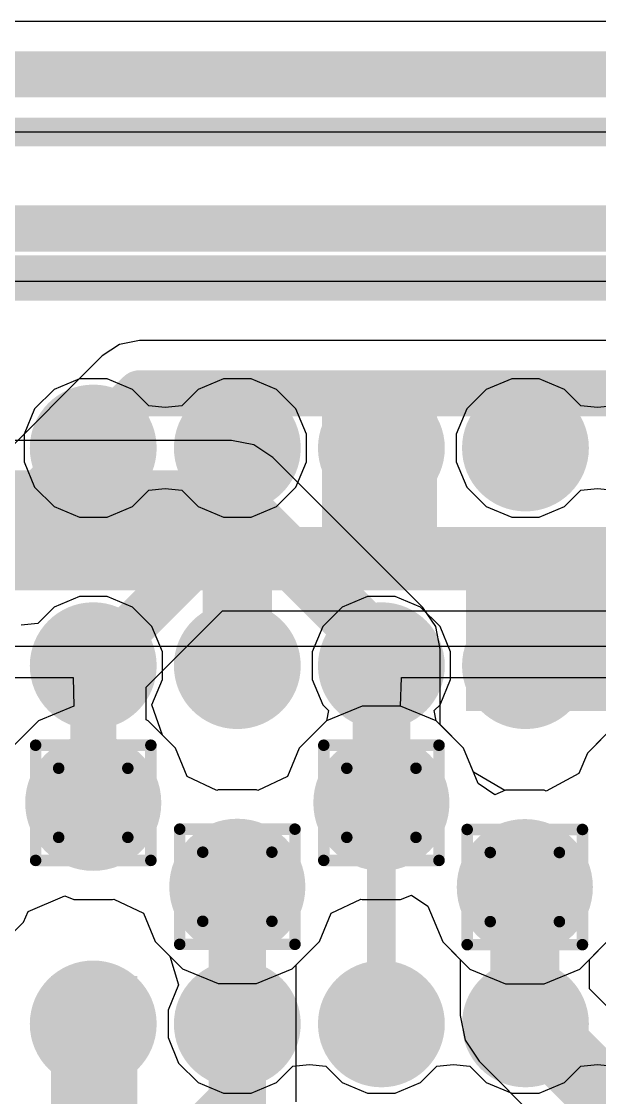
# Model space of a CAD drawing. Header units: inches. Extents: x -22 to 5433, y -13 to 5447.
# Drawn here: x 19.122 to 21.669, y 1.072 to 5.818 of the extents above; entities that cross this region are included whole.
import ezdxf

# ---------------------------------------------------------------- set-up
doc = ezdxf.new("R2010")
doc.units = ezdxf.units.IN
for name, color, linetype in [('Bottom Layer', 5, 'Continuous'), ('Bottom Overlay', 54, 'Continuous'), ('Drill Drawing', 1, 'Continuous'), ('Ground', 16, 'Continuous'), ('Power', 76, 'Continuous'), ('Top Layer', 1, 'Continuous'), ('Top Overlay', 2, 'Continuous'), ('Top Paste', 8, 'Continuous'), ('Top Solder', 216, 'Continuous'), ('Via Holes', 16, 'Continuous')]:
    doc.layers.add(name, color=color, linetype=linetype)

msp = doc.modelspace()

# ---------------------------------------------------------------- hatches: boundary and pattern name
at = {"layer": 'Bottom Layer'}
h = msp.add_hatch(color=5, dxfattribs=at)
edge = h.paths.add_edge_path()
edge.add_arc((19.4381, 2.3718), 0.3, 0, 360)
h = msp.add_hatch(color=5, dxfattribs=at)
edge = h.paths.add_edge_path()
edge.add_arc((20.7081, 2.3718), 0.3, 0, 360)
h = msp.add_hatch(color=5, dxfattribs=at)
edge = h.paths.add_edge_path()
edge.add_arc((20.0731, 2.0017), 0.3, 0, 360)
h = msp.add_hatch(color=5, dxfattribs=at)
edge = h.paths.add_edge_path()
edge.add_arc((21.3403, 2.0002), 0.3, 0, 360)
at = {"layer": 'Ground'}
h = msp.add_hatch(color=16, dxfattribs=at)
edge = h.paths.add_edge_path()
edge.add_arc((19.4381, 2.3718), 0.3, 0, 360)
h = msp.add_hatch(color=16, dxfattribs=at)
edge = h.paths.add_edge_path()
edge.add_arc((20.7081, 2.3718), 0.3, 0, 360)
h = msp.add_hatch(color=16, dxfattribs=at)
edge = h.paths.add_edge_path()
edge.add_arc((20.0731, 2.0017), 0.3, 0, 360)
h = msp.add_hatch(color=16, dxfattribs=at)
edge = h.paths.add_edge_path()
edge.add_arc((21.3403, 2.0002), 0.3, 0, 360)
at = {"layer": 'Power'}
h = msp.add_hatch(color=76, dxfattribs=at)
edge = h.paths.add_edge_path()
edge.add_arc((19.4381, 2.3718), 0.3, 0, 360)
h = msp.add_hatch(color=76, dxfattribs=at)
edge = h.paths.add_edge_path()
edge.add_arc((20.7081, 2.3718), 0.3, 0, 360)
h = msp.add_hatch(color=76, dxfattribs=at)
edge = h.paths.add_edge_path()
edge.add_arc((20.0731, 2.0017), 0.3, 0, 360)
h = msp.add_hatch(color=76, dxfattribs=at)
edge = h.paths.add_edge_path()
edge.add_arc((21.3403, 2.0002), 0.3, 0, 360)
at = {"layer": 'Top Layer'}
for points in [[(20.4459, 3.3245), (20.9539, 3.3245), (20.9539, 4.1373), (20.4459, 4.1373)], [(7.3731, 3.3096), (23.4261, 3.3096), (23.4261, 3.589), (7.3731, 3.589)], [(21.0809, 2.7762), (22.9097, 2.7762), (22.9097, 3.589), (21.0809, 3.589)], [(19.2521, 0.2362), (19.6331, 0.2362), (19.6331, 1.6078), (19.2521, 1.6078)]]:
    msp.add_hatch(color=1, dxfattribs=at).paths.add_polyline_path(points)
h = msp.add_hatch(color=1, dxfattribs=at)
edge = h.paths.add_edge_path()
edge.add_arc((19.4381, 3.9367), 0.178, 0, 360)
h = msp.add_hatch(color=1, dxfattribs=at)
edge = h.paths.add_edge_path()
edge.add_arc((20.0731, 3.9367), 0.178, 0, 360)
h = msp.add_hatch(color=1, dxfattribs=at)
edge = h.paths.add_edge_path()
edge.add_arc((20.7081, 3.9367), 0.178, 0, 360)
h = msp.add_hatch(color=1, dxfattribs=at)
edge = h.paths.add_edge_path()
edge.add_arc((21.3431, 3.9367), 0.178, 0, 360)
h = msp.add_hatch(color=1, dxfattribs=at)
edge = h.paths.add_edge_path()
edge.add_arc((19.4381, 2.9767), 0.178, 0, 360)
h = msp.add_hatch(color=1, dxfattribs=at)
edge = h.paths.add_edge_path()
edge.add_arc((20.0731, 2.9767), 0.178, 0, 360)
h = msp.add_hatch(color=1, dxfattribs=at)
edge = h.paths.add_edge_path()
edge.add_arc((20.7081, 2.9767), 0.178, 0, 360)
h = msp.add_hatch(color=1, dxfattribs=at)
edge = h.paths.add_edge_path()
edge.add_arc((21.3431, 2.9767), 0.178, 0, 360)
h = msp.add_hatch(color=1, dxfattribs=at)
edge = h.paths.add_edge_path()
edge.add_arc((19.4381, 2.3718), 0.3, 0, 360)
h = msp.add_hatch(color=1, dxfattribs=at)
edge = h.paths.add_edge_path()
edge.add_arc((20.7081, 2.3718), 0.3, 0, 360)
h = msp.add_hatch(color=1, dxfattribs=at)
edge = h.paths.add_edge_path()
edge.add_arc((20.0731, 2.0017), 0.3, 0, 360)
h = msp.add_hatch(color=1, dxfattribs=at)
edge = h.paths.add_edge_path()
edge.add_arc((21.3403, 2.0002), 0.3, 0, 360)
h = msp.add_hatch(color=1, dxfattribs=at)
edge = h.paths.add_edge_path()
edge.add_arc((19.4381, 1.3967), 0.178, 0, 360)
h = msp.add_hatch(color=1, dxfattribs=at)
edge = h.paths.add_edge_path()
edge.add_arc((20.0731, 1.3967), 0.178, 0, 360)
h = msp.add_hatch(color=1, dxfattribs=at)
edge = h.paths.add_edge_path()
edge.add_arc((20.7081, 1.3967), 0.178, 0, 360)
h = msp.add_hatch(color=1, dxfattribs=at)
edge = h.paths.add_edge_path()
edge.add_arc((21.3431, 1.3967), 0.178, 0, 360)
at = {"layer": 'Top Paste'}
h = msp.add_hatch(color=8, dxfattribs=at)
edge = h.paths.add_edge_path()
edge.add_arc((19.4381, 3.9367), 0.178, 0, 360)
h = msp.add_hatch(color=8, dxfattribs=at)
edge = h.paths.add_edge_path()
edge.add_arc((20.0731, 3.9367), 0.178, 0, 360)
h = msp.add_hatch(color=8, dxfattribs=at)
edge = h.paths.add_edge_path()
edge.add_arc((20.7081, 3.9367), 0.178, 0, 360)
h = msp.add_hatch(color=8, dxfattribs=at)
edge = h.paths.add_edge_path()
edge.add_arc((21.3431, 3.9367), 0.178, 0, 360)
h = msp.add_hatch(color=8, dxfattribs=at)
edge = h.paths.add_edge_path()
edge.add_arc((19.4381, 2.9767), 0.178, 0, 360)
h = msp.add_hatch(color=8, dxfattribs=at)
edge = h.paths.add_edge_path()
edge.add_arc((20.0731, 2.9767), 0.178, 0, 360)
h = msp.add_hatch(color=8, dxfattribs=at)
edge = h.paths.add_edge_path()
edge.add_arc((20.7081, 2.9767), 0.178, 0, 360)
h = msp.add_hatch(color=8, dxfattribs=at)
edge = h.paths.add_edge_path()
edge.add_arc((21.3431, 2.9767), 0.178, 0, 360)
h = msp.add_hatch(color=8, dxfattribs=at)
edge = h.paths.add_edge_path()
edge.add_arc((19.4381, 1.3967), 0.178, 0, 360)
h = msp.add_hatch(color=8, dxfattribs=at)
edge = h.paths.add_edge_path()
edge.add_arc((20.0731, 1.3967), 0.178, 0, 360)
h = msp.add_hatch(color=8, dxfattribs=at)
edge = h.paths.add_edge_path()
edge.add_arc((20.7081, 1.3967), 0.178, 0, 360)
h = msp.add_hatch(color=8, dxfattribs=at)
edge = h.paths.add_edge_path()
edge.add_arc((21.3431, 1.3967), 0.178, 0, 360)
at = {"layer": 'Top Solder'}
h = msp.add_hatch(color=216, dxfattribs=at)
edge = h.paths.add_edge_path()
edge.add_arc((19.4381, 3.9367), 0.2796, 0, 360)
h = msp.add_hatch(color=216, dxfattribs=at)
edge = h.paths.add_edge_path()
edge.add_arc((20.0731, 3.9367), 0.2796, 0, 360)
h = msp.add_hatch(color=216, dxfattribs=at)
edge = h.paths.add_edge_path()
edge.add_arc((20.7081, 3.9367), 0.2796, 0, 360)
h = msp.add_hatch(color=216, dxfattribs=at)
edge = h.paths.add_edge_path()
edge.add_arc((21.3431, 3.9367), 0.2796, 0, 360)
h = msp.add_hatch(color=216, dxfattribs=at)
edge = h.paths.add_edge_path()
edge.add_arc((19.4381, 2.9767), 0.2796, 0, 360)
h = msp.add_hatch(color=216, dxfattribs=at)
edge = h.paths.add_edge_path()
edge.add_arc((20.0731, 2.9767), 0.2796, 0, 360)
h = msp.add_hatch(color=216, dxfattribs=at)
edge = h.paths.add_edge_path()
edge.add_arc((20.7081, 2.9767), 0.2796, 0, 360)
h = msp.add_hatch(color=216, dxfattribs=at)
edge = h.paths.add_edge_path()
edge.add_arc((21.3431, 2.9767), 0.2796, 0, 360)
h = msp.add_hatch(color=216, dxfattribs=at)
edge = h.paths.add_edge_path()
edge.add_arc((19.4381, 1.3967), 0.2796, 0, 360)
h = msp.add_hatch(color=216, dxfattribs=at)
edge = h.paths.add_edge_path()
edge.add_arc((20.0731, 1.3967), 0.2796, 0, 360)
h = msp.add_hatch(color=216, dxfattribs=at)
edge = h.paths.add_edge_path()
edge.add_arc((20.7081, 1.3967), 0.2796, 0, 360)
h = msp.add_hatch(color=216, dxfattribs=at)
edge = h.paths.add_edge_path()
edge.add_arc((21.3431, 1.3967), 0.2796, 0, 360)
at = {"layer": 'Via Holes'}
h = msp.add_hatch(color=7, dxfattribs=at)
edge = h.paths.add_edge_path()
edge.add_arc((19.4381, 2.3718), 0.15, 0, 360)
h = msp.add_hatch(color=7, dxfattribs=at)
edge = h.paths.add_edge_path()
edge.add_arc((20.7081, 2.3718), 0.15, 0, 360)
h = msp.add_hatch(color=7, dxfattribs=at)
edge = h.paths.add_edge_path()
edge.add_arc((20.0731, 2.0017), 0.15, 0, 360)
h = msp.add_hatch(color=7, dxfattribs=at)
edge = h.paths.add_edge_path()
edge.add_arc((21.3403, 2.0002), 0.15, 0, 360)

# ---------------------------------------------------------------- linework, layer by layer
at = {"layer": 'Bottom Layer'}
for p, q in [((6.0711, 5.3309), (30.8611, 5.3309)), ((14.9617, 5.3309), (24.8232, 5.3309)), ((20.0468, 3.9702), (17.7871, 3.9702)), ((20.1459, 3.9505), (20.0468, 3.9702)), ((20.2299, 3.8944), (20.1459, 3.9505)), ((20.8912, 3.2331), (20.2299, 3.8944)), ((20.9474, 3.1491), (20.8912, 3.2331)), ((20.9671, 3.0499), (20.9474, 3.1491)), ((20.9671, 2.7166), (20.9671, 3.0499)), ((21.0701, 2.6136), (20.9671, 2.7166)), ((21.6932, 2.6682), (21.6161, 2.5911)), ((21.1351, 2.4567), (21.0701, 2.6136)), ((21.6161, 2.5911), (21.5788, 2.5011)), ((21.5788, 2.5011), (21.4338, 2.4237)), ((21.2084, 2.4077), (21.1351, 2.4567)), ((21.2554, 2.4272), (21.2084, 2.4077)), ((21.4253, 2.4272), (21.2554, 2.4272)), ((21.4338, 2.4237), (21.4253, 2.4272)), ((20.4871, 1.8855), (20.6174, 1.9471)), ((20.6174, 1.9471), (20.6232, 1.9448)), ((20.793, 1.9448), (20.8401, 1.9642)), ((20.8401, 1.9642), (20.9133, 1.9153)), ((20.6232, 1.9448), (20.793, 1.9448)), ((20.9133, 1.9153), (20.9783, 1.7584)), ((20.4351, 1.7599), (20.4871, 1.8855)), ((20.3321, 1.6569), (20.4351, 1.7599)), ((20.9783, 1.7584), (21.0555, 1.6812)), ((21.6252, 1.6812), (21.7023, 1.7584)), ((21.0555, 1.6812), (21.0555, 1.4336)), ((21.6252, 1.5516), (21.6252, 1.6812)), ((20.3321, 1.0527), (20.3321, 1.6569)), ((22.0195, 1.1573), (21.6252, 1.5516)), ((21.0555, 1.4336), (21.0555, 1.4336)), ((21.0555, 1.4336), (21.0771, 1.3245)), ((21.0771, 1.3245), (21.1389, 1.2321)), ((21.1389, 1.2321), (21.7, 0.671))]:
    msp.add_line(p, q, dxfattribs=at)
for points in [[(16.8981, 3.7113, 0.254, 0.254, 0), (20.0468, 3.7113, 0.254, 0.254, 0)], [(20.0468, 3.7113, 0.254, 0.254, 0), (20.7081, 3.0499, 0.254, 0.254, 0)], [(20.7081, 2.3718, 0.254, 0.254, 0), (20.7081, 3.0499, 0.254, 0.254, 0)], [(21.3403, 1.4336, 0.3048, 0.3048, 0), (21.3403, 2.0002, 0.3048, 0.3048, 0)], [(20.0731, 1.0527, 0.254, 0.254, 0), (20.0731, 2.0017, 0.254, 0.254, 0)], [(21.3403, 1.4336, 0.3048, 0.3048, 0), (21.9015, 0.8724, 0.3048, 0.3048, 0)], [(19.8928, 0.8724, 0.254, 0.254, 0), (20.0731, 1.0527, 0.254, 0.254, 0)]]:
    msp.add_lwpolyline(points, format="xyseb", dxfattribs=at)
for points in [[(19.9833, 3.7113, 0.127, 0.127, 1), (20.1103, 3.7113, 0.127, 0.127, 1)], [(19.9833, 3.7113, 0.127, 0.127, 1), (20.1103, 3.7113, 0.127, 0.127, 1)], [(20.6446, 3.0499, 0.127, 0.127, 1), (20.7716, 3.0499, 0.127, 0.127, 1)], [(20.6446, 3.0499, 0.127, 0.127, 1), (20.7716, 3.0499, 0.127, 0.127, 1)], [(20.6446, 2.3718, 0.127, 0.127, 1), (20.7716, 2.3718, 0.127, 0.127, 1)], [(21.2641, 2.0002, 0.1524, 0.1524, 1), (21.4165, 2.0002, 0.1524, 0.1524, 1)], [(20.0096, 2.0017, 0.127, 0.127, 1), (20.1366, 2.0017, 0.127, 0.127, 1)], [(21.2641, 1.4336, 0.1524, 0.1524, 1), (21.4165, 1.4336, 0.1524, 0.1524, 1)], [(21.2641, 1.4336, 0.1524, 0.1524, 1), (21.4165, 1.4336, 0.1524, 0.1524, 1)], [(20.0096, 1.0527, 0.127, 0.127, 1), (20.1366, 1.0527, 0.127, 0.127, 1)], [(20.0096, 1.0527, 0.127, 0.127, 1), (20.1366, 1.0527, 0.127, 0.127, 1)]]:
    msp.add_lwpolyline(points, format="xyseb", close=True, dxfattribs=at)
at = {"layer": 'Bottom Overlay'}
msp.add_lwpolyline([(4.9576, 5.3309, 0.127, 0.127, 0), (31.9576, 5.3309, 0.127, 0.127, 0)], format="xyseb", dxfattribs=at)
at = {"layer": 'Drill Drawing'}
for points in [[(19.1841, 2.6258, 0.0508, 0.0508, 0), (19.6921, 2.6258, 0.0508, 0.0508, 0)], [(19.1841, 2.1178, 0.0508, 0.0508, 0), (19.1841, 2.6258, 0.0508, 0.0508, 0)], [(19.6921, 2.1178, 0.0508, 0.0508, 0), (19.6921, 2.6258, 0.0508, 0.0508, 0)], [(20.4541, 2.6258, 0.0508, 0.0508, 0), (20.9621, 2.6258, 0.0508, 0.0508, 0)], [(20.4541, 2.1178, 0.0508, 0.0508, 0), (20.4541, 2.6258, 0.0508, 0.0508, 0)], [(20.9621, 2.1178, 0.0508, 0.0508, 0), (20.9621, 2.6258, 0.0508, 0.0508, 0)], [(19.2857, 2.5242, 0.0508, 0.0508, 0), (19.5905, 2.5242, 0.0508, 0.0508, 0)], [(19.2857, 2.2194, 0.0508, 0.0508, 0), (19.2857, 2.5242, 0.0508, 0.0508, 0)], [(19.5905, 2.2194, 0.0508, 0.0508, 0), (19.5905, 2.5242, 0.0508, 0.0508, 0)], [(20.5557, 2.5242, 0.0508, 0.0508, 0), (20.8605, 2.5242, 0.0508, 0.0508, 0)], [(20.5557, 2.2194, 0.0508, 0.0508, 0), (20.5557, 2.5242, 0.0508, 0.0508, 0)], [(20.8605, 2.2194, 0.0508, 0.0508, 0), (20.8605, 2.5242, 0.0508, 0.0508, 0)], [(19.8191, 2.2557, 0.0508, 0.0508, 0), (20.3271, 2.2557, 0.0508, 0.0508, 0)], [(19.8191, 1.7477, 0.0508, 0.0508, 0), (19.8191, 2.2557, 0.0508, 0.0508, 0)], [(20.3271, 1.7477, 0.0508, 0.0508, 0), (20.3271, 2.2557, 0.0508, 0.0508, 0)], [(21.0863, 2.2542, 0.0508, 0.0508, 0), (21.5943, 2.2542, 0.0508, 0.0508, 0)], [(21.0863, 1.7462, 0.0508, 0.0508, 0), (21.0863, 2.2542, 0.0508, 0.0508, 0)], [(21.5943, 1.7462, 0.0508, 0.0508, 0), (21.5943, 2.2542, 0.0508, 0.0508, 0)], [(19.2857, 2.2194, 0.0508, 0.0508, 0), (19.5905, 2.2194, 0.0508, 0.0508, 0)], [(20.5557, 2.2194, 0.0508, 0.0508, 0), (20.8605, 2.2194, 0.0508, 0.0508, 0)], [(19.1841, 2.1178, 0.0508, 0.0508, 0), (19.6921, 2.1178, 0.0508, 0.0508, 0)], [(19.9207, 2.1541, 0.0508, 0.0508, 0), (20.2255, 2.1541, 0.0508, 0.0508, 0)], [(19.9207, 1.8493, 0.0508, 0.0508, 0), (19.9207, 2.1541, 0.0508, 0.0508, 0)], [(20.2255, 1.8493, 0.0508, 0.0508, 0), (20.2255, 2.1541, 0.0508, 0.0508, 0)], [(20.4541, 2.1178, 0.0508, 0.0508, 0), (20.9621, 2.1178, 0.0508, 0.0508, 0)], [(21.1879, 2.1526, 0.0508, 0.0508, 0), (21.4927, 2.1526, 0.0508, 0.0508, 0)], [(21.1879, 1.8478, 0.0508, 0.0508, 0), (21.1879, 2.1526, 0.0508, 0.0508, 0)], [(21.4927, 1.8478, 0.0508, 0.0508, 0), (21.4927, 2.1526, 0.0508, 0.0508, 0)], [(19.9207, 1.8493, 0.0508, 0.0508, 0), (20.2255, 1.8493, 0.0508, 0.0508, 0)], [(21.1879, 1.8478, 0.0508, 0.0508, 0), (21.4927, 1.8478, 0.0508, 0.0508, 0)], [(19.8191, 1.7477, 0.0508, 0.0508, 0), (20.3271, 1.7477, 0.0508, 0.0508, 0)], [(21.0863, 1.7462, 0.0508, 0.0508, 0), (21.5943, 1.7462, 0.0508, 0.0508, 0)]]:
    msp.add_lwpolyline(points, format="xyseb", dxfattribs=at)
for points in [[(19.1714, 2.6258, 0.0254, 0.0254, 1), (19.1968, 2.6258, 0.0254, 0.0254, 1)], [(19.1714, 2.6258, 0.0254, 0.0254, 1), (19.1968, 2.6258, 0.0254, 0.0254, 1)], [(19.6794, 2.6258, 0.0254, 0.0254, 1), (19.7048, 2.6258, 0.0254, 0.0254, 1)], [(19.6794, 2.6258, 0.0254, 0.0254, 1), (19.7048, 2.6258, 0.0254, 0.0254, 1)], [(20.4414, 2.6258, 0.0254, 0.0254, 1), (20.4668, 2.6258, 0.0254, 0.0254, 1)], [(20.4414, 2.6258, 0.0254, 0.0254, 1), (20.4668, 2.6258, 0.0254, 0.0254, 1)], [(20.9494, 2.6258, 0.0254, 0.0254, 1), (20.9748, 2.6258, 0.0254, 0.0254, 1)], [(20.9494, 2.6258, 0.0254, 0.0254, 1), (20.9748, 2.6258, 0.0254, 0.0254, 1)], [(19.273, 2.5242, 0.0254, 0.0254, 1), (19.2984, 2.5242, 0.0254, 0.0254, 1)], [(19.273, 2.5242, 0.0254, 0.0254, 1), (19.2984, 2.5242, 0.0254, 0.0254, 1)], [(19.5778, 2.5242, 0.0254, 0.0254, 1), (19.6032, 2.5242, 0.0254, 0.0254, 1)], [(19.5778, 2.5242, 0.0254, 0.0254, 1), (19.6032, 2.5242, 0.0254, 0.0254, 1)], [(20.543, 2.5242, 0.0254, 0.0254, 1), (20.5684, 2.5242, 0.0254, 0.0254, 1)], [(20.543, 2.5242, 0.0254, 0.0254, 1), (20.5684, 2.5242, 0.0254, 0.0254, 1)], [(20.8478, 2.5242, 0.0254, 0.0254, 1), (20.8732, 2.5242, 0.0254, 0.0254, 1)], [(20.8478, 2.5242, 0.0254, 0.0254, 1), (20.8732, 2.5242, 0.0254, 0.0254, 1)], [(19.8064, 2.2557, 0.0254, 0.0254, 1), (19.8318, 2.2557, 0.0254, 0.0254, 1)], [(19.8064, 2.2557, 0.0254, 0.0254, 1), (19.8318, 2.2557, 0.0254, 0.0254, 1)], [(20.3144, 2.2557, 0.0254, 0.0254, 1), (20.3398, 2.2557, 0.0254, 0.0254, 1)], [(20.3144, 2.2557, 0.0254, 0.0254, 1), (20.3398, 2.2557, 0.0254, 0.0254, 1)], [(21.0736, 2.2542, 0.0254, 0.0254, 1), (21.099, 2.2542, 0.0254, 0.0254, 1)], [(21.0736, 2.2542, 0.0254, 0.0254, 1), (21.099, 2.2542, 0.0254, 0.0254, 1)], [(21.5816, 2.2542, 0.0254, 0.0254, 1), (21.607, 2.2542, 0.0254, 0.0254, 1)], [(21.5816, 2.2542, 0.0254, 0.0254, 1), (21.607, 2.2542, 0.0254, 0.0254, 1)], [(19.273, 2.2194, 0.0254, 0.0254, 1), (19.2984, 2.2194, 0.0254, 0.0254, 1)], [(19.273, 2.2194, 0.0254, 0.0254, 1), (19.2984, 2.2194, 0.0254, 0.0254, 1)], [(19.5778, 2.2194, 0.0254, 0.0254, 1), (19.6032, 2.2194, 0.0254, 0.0254, 1)], [(19.5778, 2.2194, 0.0254, 0.0254, 1), (19.6032, 2.2194, 0.0254, 0.0254, 1)], [(20.543, 2.2194, 0.0254, 0.0254, 1), (20.5684, 2.2194, 0.0254, 0.0254, 1)], [(20.543, 2.2194, 0.0254, 0.0254, 1), (20.5684, 2.2194, 0.0254, 0.0254, 1)], [(20.8478, 2.2194, 0.0254, 0.0254, 1), (20.8732, 2.2194, 0.0254, 0.0254, 1)], [(20.8478, 2.2194, 0.0254, 0.0254, 1), (20.8732, 2.2194, 0.0254, 0.0254, 1)], [(19.1714, 2.1178, 0.0254, 0.0254, 1), (19.1968, 2.1178, 0.0254, 0.0254, 1)], [(19.1714, 2.1178, 0.0254, 0.0254, 1), (19.1968, 2.1178, 0.0254, 0.0254, 1)], [(19.6794, 2.1178, 0.0254, 0.0254, 1), (19.7048, 2.1178, 0.0254, 0.0254, 1)], [(19.6794, 2.1178, 0.0254, 0.0254, 1), (19.7048, 2.1178, 0.0254, 0.0254, 1)], [(19.908, 2.1541, 0.0254, 0.0254, 1), (19.9334, 2.1541, 0.0254, 0.0254, 1)], [(19.908, 2.1541, 0.0254, 0.0254, 1), (19.9334, 2.1541, 0.0254, 0.0254, 1)], [(20.2128, 2.1541, 0.0254, 0.0254, 1), (20.2382, 2.1541, 0.0254, 0.0254, 1)], [(20.2128, 2.1541, 0.0254, 0.0254, 1), (20.2382, 2.1541, 0.0254, 0.0254, 1)], [(20.4414, 2.1178, 0.0254, 0.0254, 1), (20.4668, 2.1178, 0.0254, 0.0254, 1)], [(20.4414, 2.1178, 0.0254, 0.0254, 1), (20.4668, 2.1178, 0.0254, 0.0254, 1)], [(20.9494, 2.1178, 0.0254, 0.0254, 1), (20.9748, 2.1178, 0.0254, 0.0254, 1)], [(20.9494, 2.1178, 0.0254, 0.0254, 1), (20.9748, 2.1178, 0.0254, 0.0254, 1)], [(21.1752, 2.1526, 0.0254, 0.0254, 1), (21.2006, 2.1526, 0.0254, 0.0254, 1)], [(21.1752, 2.1526, 0.0254, 0.0254, 1), (21.2006, 2.1526, 0.0254, 0.0254, 1)], [(21.48, 2.1526, 0.0254, 0.0254, 1), (21.5054, 2.1526, 0.0254, 0.0254, 1)], [(21.48, 2.1526, 0.0254, 0.0254, 1), (21.5054, 2.1526, 0.0254, 0.0254, 1)], [(19.908, 1.8493, 0.0254, 0.0254, 1), (19.9334, 1.8493, 0.0254, 0.0254, 1)], [(19.908, 1.8493, 0.0254, 0.0254, 1), (19.9334, 1.8493, 0.0254, 0.0254, 1)], [(20.2128, 1.8493, 0.0254, 0.0254, 1), (20.2382, 1.8493, 0.0254, 0.0254, 1)], [(20.2128, 1.8493, 0.0254, 0.0254, 1), (20.2382, 1.8493, 0.0254, 0.0254, 1)], [(21.1752, 1.8478, 0.0254, 0.0254, 1), (21.2006, 1.8478, 0.0254, 0.0254, 1)], [(21.1752, 1.8478, 0.0254, 0.0254, 1), (21.2006, 1.8478, 0.0254, 0.0254, 1)], [(21.48, 1.8478, 0.0254, 0.0254, 1), (21.5054, 1.8478, 0.0254, 0.0254, 1)], [(21.48, 1.8478, 0.0254, 0.0254, 1), (21.5054, 1.8478, 0.0254, 0.0254, 1)], [(19.8064, 1.7477, 0.0254, 0.0254, 1), (19.8318, 1.7477, 0.0254, 0.0254, 1)], [(19.8064, 1.7477, 0.0254, 0.0254, 1), (19.8318, 1.7477, 0.0254, 0.0254, 1)], [(20.3144, 1.7477, 0.0254, 0.0254, 1), (20.3398, 1.7477, 0.0254, 0.0254, 1)], [(20.3144, 1.7477, 0.0254, 0.0254, 1), (20.3398, 1.7477, 0.0254, 0.0254, 1)], [(21.0736, 1.7462, 0.0254, 0.0254, 1), (21.099, 1.7462, 0.0254, 0.0254, 1)], [(21.0736, 1.7462, 0.0254, 0.0254, 1), (21.099, 1.7462, 0.0254, 0.0254, 1)], [(21.5816, 1.7462, 0.0254, 0.0254, 1), (21.607, 1.7462, 0.0254, 0.0254, 1)], [(21.5816, 1.7462, 0.0254, 0.0254, 1), (21.607, 1.7462, 0.0254, 0.0254, 1)]]:
    msp.add_lwpolyline(points, format="xyseb", close=True, dxfattribs=at)
at = {"layer": 'Ground'}
for p, q in [((28.129, 5.8177), (12.8191, 5.8177)), ((13.1345, 4.672), (27.4588, 4.672)), ((19.5531, 4.3934), (19.4775, 4.3429)), ((19.6423, 4.4111), (19.5531, 4.3934)), ((27.4588, 4.4111), (19.6423, 4.4111)), ((19.4775, 4.3429), (18.6045, 3.4698)), ((19.6712, 2.8821), (20.0071, 3.218)), ((20.0071, 3.218), (27.4588, 3.218)), ((19.6712, 2.7374), (19.6712, 2.8821)), ((20.6232, 2.7987), (20.4662, 2.7337)), ((20.793, 2.7987), (20.6232, 2.7987)), ((20.95, 2.7337), (20.793, 2.7987)), ((19.68, 2.7337), (19.6712, 2.7374)), ((19.8001, 2.6136), (19.68, 2.7337)), ((20.4662, 2.7337), (20.3461, 2.6136)), ((21.0701, 2.6136), (20.95, 2.7337)), ((21.7362, 2.7112), (21.6161, 2.5911)), ((19.8521, 2.488), (19.8001, 2.6136)), ((20.3461, 2.6136), (20.2941, 2.488)), ((21.1351, 2.4567), (21.0701, 2.6136)), ((21.6161, 2.5911), (21.5788, 2.5011)), ((19.9824, 2.4264), (19.8521, 2.488)), ((20.2941, 2.488), (20.1638, 2.4264)), ((21.5788, 2.5011), (21.4338, 2.4237)), ((19.9882, 2.4287), (19.9824, 2.4264)), ((20.158, 2.4287), (19.9882, 2.4287)), ((20.1638, 2.4264), (20.158, 2.4287)), ((21.2084, 2.4077), (21.1351, 2.4567)), ((21.2554, 2.4272), (21.2084, 2.4077)), ((21.4253, 2.4272), (21.2554, 2.4272)), ((21.4338, 2.4237), (21.4253, 2.4272)), ((19.1512, 1.8931), (19.3136, 1.9611)), ((19.3136, 1.9611), (19.3532, 1.9448)), ((19.523, 1.9448), (19.5288, 1.9471)), ((19.5288, 1.9471), (19.6591, 1.8855)), ((20.4871, 1.8855), (20.6174, 1.9471)), ((20.6174, 1.9471), (20.6232, 1.9448)), ((20.793, 1.9448), (20.8401, 1.9642)), ((20.8401, 1.9642), (20.9133, 1.9153)), ((19.3532, 1.9448), (19.523, 1.9448)), ((20.6232, 1.9448), (20.793, 1.9448)), ((20.9133, 1.9153), (20.9783, 1.7584)), ((19.1313, 1.8449), (19.1512, 1.8931)), ((19.6591, 1.8855), (19.7111, 1.7599)), ((20.4351, 1.7599), (20.4871, 1.8855)), ((19.0111, 1.7248), (19.1313, 1.8449)), ((19.7111, 1.7599), (19.8312, 1.6398)), ((20.315, 1.6398), (20.4351, 1.7599)), ((20.9783, 1.7584), (21.0985, 1.6382)), ((21.5822, 1.6382), (21.7023, 1.7584)), ((19.8312, 1.6398), (19.9882, 1.5747)), ((20.158, 1.5747), (20.315, 1.6398)), ((21.0985, 1.6382), (21.2554, 1.5732)), ((21.4253, 1.5732), (21.5822, 1.6382)), ((19.9882, 1.5747), (20.158, 1.5747)), ((21.2554, 1.5732), (21.4253, 1.5732))]:
    msp.add_line(p, q, dxfattribs=at)
for points in [[(12.8191, 5.5846, 0.2032, 0.2032, 0), (28.129, 5.5846, 0.2032, 0.2032, 0)], [(13.038, 4.905, 0.2032, 0.2032, 0), (27.8245, 4.905, 0.2032, 0.2032, 0)], [(18.7693, 3.305, 0.2032, 0.2032, 0), (19.6423, 4.178, 0.2032, 0.2032, 0)], [(19.6423, 4.178, 0.2032, 0.2032, 0), (27.8245, 4.178, 0.2032, 0.2032, 0)], [(19.4381, 2.9786, 0.2032, 0.2032, 0), (19.9105, 3.451, 0.2032, 0.2032, 0)], [(19.9105, 3.451, 0.2032, 0.2032, 0), (27.8245, 3.451, 0.2032, 0.2032, 0)], [(19.4381, 2.3718, 0.2032, 0.2032, 0), (19.4381, 2.9786, 0.2032, 0.2032, 0)]]:
    msp.add_lwpolyline(points, format="xyseb", dxfattribs=at)
for points in [[(19.5915, 4.178, 0.1016, 0.1016, 1), (19.6931, 4.178, 0.1016, 0.1016, 1)], [(19.5915, 4.178, 0.1016, 0.1016, 1), (19.6931, 4.178, 0.1016, 0.1016, 1)], [(19.8597, 3.451, 0.1016, 0.1016, 1), (19.9613, 3.451, 0.1016, 0.1016, 1)], [(19.8597, 3.451, 0.1016, 0.1016, 1), (19.9613, 3.451, 0.1016, 0.1016, 1)], [(19.3873, 2.9786, 0.1016, 0.1016, 1), (19.4889, 2.9786, 0.1016, 0.1016, 1)], [(19.3873, 2.9786, 0.1016, 0.1016, 1), (19.4889, 2.9786, 0.1016, 0.1016, 1)], [(19.3873, 2.3718, 0.1016, 0.1016, 1), (19.4889, 2.3718, 0.1016, 0.1016, 1)]]:
    msp.add_lwpolyline(points, format="xyseb", close=True, dxfattribs=at)
at = {"layer": 'Power'}
for p, q in [((27.4303, 3.0617), (8.6034, 3.0617)), ((16.9866, 2.9243), (19.3496, 2.9243)), ((19.3496, 2.9243), (19.3532, 2.7987)), ((20.793, 2.7987), (20.7966, 2.9243)), ((20.7966, 2.9243), (27.4303, 2.9243)), ((19.3532, 2.7987), (19.1962, 2.7337)), ((20.95, 2.7337), (20.793, 2.7987)), ((19.1962, 2.7337), (19.0761, 2.6136)), ((21.0701, 2.6136), (20.95, 2.7337)), ((21.7362, 2.7112), (21.6161, 2.5911)), ((21.1351, 2.4567), (21.0701, 2.6136)), ((21.6161, 2.5911), (21.5788, 2.5011)), ((21.5788, 2.5011), (21.4338, 2.4237)), ((21.2084, 2.4077), (21.1351, 2.4567)), ((21.2554, 2.4272), (21.2084, 2.4077)), ((21.4253, 2.4272), (21.2554, 2.4272)), ((21.4338, 2.4237), (21.4253, 2.4272)), ((19.1512, 1.8931), (19.3136, 1.9611)), ((19.3136, 1.9611), (19.3532, 1.9448)), ((19.523, 1.9448), (19.5288, 1.9471)), ((19.5288, 1.9471), (19.6591, 1.8855)), ((20.4871, 1.8855), (20.6174, 1.9471)), ((20.6174, 1.9471), (20.6232, 1.9448)), ((20.793, 1.9448), (20.8401, 1.9642)), ((20.8401, 1.9642), (20.9133, 1.9153)), ((19.3532, 1.9448), (19.523, 1.9448)), ((20.6232, 1.9448), (20.793, 1.9448)), ((20.9133, 1.9153), (20.9783, 1.7584)), ((19.1313, 1.8449), (19.1512, 1.8931)), ((19.6591, 1.8855), (19.7111, 1.7599)), ((20.4351, 1.7599), (20.4871, 1.8855)), ((19.0111, 1.7248), (19.1313, 1.8449)), ((19.7111, 1.7599), (19.8312, 1.6398)), ((20.315, 1.6398), (20.4351, 1.7599)), ((20.9783, 1.7584), (21.0985, 1.6382)), ((21.5822, 1.6382), (21.7023, 1.7584)), ((19.8312, 1.6398), (19.9882, 1.5747)), ((20.158, 1.5747), (20.315, 1.6398)), ((21.0985, 1.6382), (21.2554, 1.5732)), ((21.4253, 1.5732), (21.5822, 1.6382)), ((19.9882, 1.5747), (20.158, 1.5747)), ((21.2554, 1.5732), (21.4253, 1.5732))]:
    msp.add_line(p, q, dxfattribs=at)
at = {"layer": 'Top Layer'}
for p, q in [((19.3774, 4.2417), (19.2653, 4.1953)), ((19.4988, 4.2417), (19.3774, 4.2417)), ((19.6109, 4.1953), (19.4988, 4.2417)), ((20.0124, 4.2417), (19.9003, 4.1953)), ((20.1338, 4.2417), (20.0124, 4.2417)), ((20.2459, 4.1953), (20.1338, 4.2417)), ((21.2824, 4.2417), (21.1703, 4.1953)), ((21.4038, 4.2417), (21.2824, 4.2417)), ((21.5159, 4.1953), (21.4038, 4.2417)), ((19.2653, 4.1953), (19.1795, 4.1095)), ((19.6828, 4.1234), (19.6109, 4.1953)), ((19.9003, 4.1953), (19.8284, 4.1234)), ((20.3317, 4.1095), (20.2459, 4.1953)), ((21.1703, 4.1953), (21.0845, 4.1095)), ((21.5878, 4.1234), (21.5159, 4.1953)), ((19.1795, 4.1095), (19.1331, 3.9974)), ((19.7556, 4.1157), (19.6828, 4.1234)), ((19.8284, 4.1234), (19.7556, 4.1157)), ((20.3781, 3.9974), (20.3317, 4.1095)), ((21.0845, 4.1095), (21.0381, 3.9974)), ((21.6606, 4.1157), (21.5878, 4.1234)), ((21.7334, 4.1234), (21.6606, 4.1157)), ((19.1331, 3.9974), (19.1331, 3.8761)), ((20.3781, 3.8761), (20.3781, 3.9974)), ((21.0381, 3.9974), (21.0381, 3.8761)), ((19.1331, 3.8761), (19.1795, 3.764)), ((20.3317, 3.764), (20.3781, 3.8761)), ((21.0381, 3.8761), (21.0845, 3.764)), ((19.1795, 3.764), (19.2653, 3.6782)), ((19.6109, 3.6782), (19.6828, 3.7501)), ((19.6828, 3.7501), (19.7556, 3.7578)), ((19.7556, 3.7578), (19.8284, 3.7501)), ((19.8284, 3.7501), (19.9003, 3.6782)), ((20.2459, 3.6782), (20.3317, 3.764)), ((21.0845, 3.764), (21.1703, 3.6782)), ((21.5159, 3.6782), (21.5878, 3.7501)), ((21.5878, 3.7501), (21.6606, 3.7578)), ((21.6606, 3.7578), (21.7334, 3.7501)), ((19.2653, 3.6782), (19.3774, 3.6317)), ((19.4988, 3.6317), (19.6109, 3.6782)), ((19.9003, 3.6782), (20.0124, 3.6317)), ((20.1338, 3.6317), (20.2459, 3.6782)), ((21.1703, 3.6782), (21.2824, 3.6317)), ((21.4038, 3.6317), (21.5159, 3.6782)), ((19.3774, 3.6317), (19.4988, 3.6317)), ((20.0124, 3.6317), (20.1338, 3.6317)), ((21.2824, 3.6317), (21.4038, 3.6317)), ((19.3774, 3.2817), (19.2653, 3.2353)), ((19.4988, 3.2817), (19.3774, 3.2817)), ((19.6109, 3.2353), (19.4988, 3.2817)), ((20.6474, 3.2817), (20.5353, 3.2353)), ((20.7688, 3.2817), (20.6474, 3.2817)), ((20.8809, 3.2353), (20.7688, 3.2817)), ((19.2653, 3.2353), (19.1934, 3.1634)), ((19.6967, 3.1495), (19.6109, 3.2353)), ((20.5353, 3.2353), (20.4495, 3.1495)), ((20.9667, 3.1495), (20.8809, 3.2353)), ((19.1934, 3.1634), (19.1206, 3.1557)), ((19.7431, 3.0374), (19.6967, 3.1495)), ((20.4495, 3.1495), (20.4031, 3.0374)), ((21.0131, 3.0374), (20.9667, 3.1495)), ((19.7431, 2.9161), (19.7431, 3.0374)), ((20.4031, 3.0374), (20.4031, 2.9161)), ((21.0131, 2.9161), (21.0131, 3.0374)), ((19.6967, 2.804), (19.7431, 2.9161)), ((20.4031, 2.9161), (20.4495, 2.804)), ((20.9667, 2.804), (21.0131, 2.9161)), ((19.743, 2.6707), (19.6967, 2.804)), ((20.4495, 2.804), (20.4751, 2.7784)), ((20.9411, 2.7784), (20.9667, 2.804)), ((20.4751, 2.7784), (20.4662, 2.7337)), ((20.95, 2.7337), (20.9411, 2.7784)), ((20.4662, 2.7337), (20.3461, 2.6136)), ((21.0701, 2.6136), (20.95, 2.7337)), ((21.7362, 2.7112), (21.6161, 2.5911)), ((19.8001, 2.6136), (19.743, 2.6707)), ((19.8521, 2.488), (19.8001, 2.6136)), ((20.3461, 2.6136), (20.2941, 2.488)), ((21.1145, 2.5063), (21.0701, 2.6136)), ((21.6161, 2.5911), (21.5788, 2.5011)), ((19.9824, 2.4264), (19.8521, 2.488)), ((20.2941, 2.488), (20.1638, 2.4264)), ((21.2524, 2.426), (21.1145, 2.5063)), ((21.5788, 2.5011), (21.4338, 2.4237)), ((19.9882, 2.4287), (19.9824, 2.4264)), ((20.158, 2.4287), (19.9882, 2.4287)), ((20.1638, 2.4264), (20.158, 2.4287)), ((21.2554, 2.4272), (21.2524, 2.426)), ((21.4253, 2.4272), (21.2554, 2.4272)), ((21.4338, 2.4237), (21.4253, 2.4272)), ((19.1512, 1.8931), (19.3136, 1.9611)), ((19.3136, 1.9611), (19.3532, 1.9448)), ((19.523, 1.9448), (19.5288, 1.9471)), ((19.5288, 1.9471), (19.6591, 1.8855)), ((19.3532, 1.9448), (19.523, 1.9448)), ((19.1313, 1.8449), (19.1512, 1.8931)), ((19.6591, 1.8855), (19.7111, 1.7599)), ((19.0417, 1.7554), (19.1313, 1.8449)), ((19.7111, 1.7599), (19.7756, 1.6954)), ((19.7756, 1.6954), (19.8145, 1.5695)), ((19.8145, 1.5695), (19.7681, 1.4574)), ((19.7681, 1.4574), (19.7681, 1.3361)), ((19.7681, 1.3361), (19.8145, 1.224)), ((19.8145, 1.224), (19.9003, 1.1382)), ((20.2459, 1.1382), (20.3178, 1.2101)), ((20.3178, 1.2101), (20.3906, 1.2178)), ((20.3906, 1.2178), (20.4634, 1.2101)), ((20.4634, 1.2101), (20.5353, 1.1382)), ((20.8809, 1.1382), (20.9528, 1.2101)), ((20.9528, 1.2101), (21.0256, 1.2178)), ((21.0256, 1.2178), (21.0984, 1.2101)), ((21.0984, 1.2101), (21.1703, 1.1382)), ((21.5159, 1.1382), (21.5878, 1.2101)), ((21.5878, 1.2101), (21.6606, 1.2178)), ((21.6606, 1.2178), (21.7334, 1.2101)), ((19.9003, 1.1382), (20.0124, 1.0917)), ((20.0124, 1.0917), (20.1338, 1.0917)), ((20.1338, 1.0917), (20.2459, 1.1382)), ((20.5353, 1.1382), (20.6474, 1.0917)), ((20.6474, 1.0917), (20.7688, 1.0917)), ((20.7688, 1.0917), (20.8809, 1.1382)), ((21.1703, 1.1382), (21.2824, 1.0917)), ((21.2824, 1.0917), (21.4038, 1.0917)), ((21.4038, 1.0917), (21.5159, 1.1382))]:
    msp.add_line(p, q, dxfattribs=at)
for points in [[(20.0731, 2.9767, 0.3048, 0.3048, 0), (20.0731, 3.4427, 0.3048, 0.3048, 0)], [(19.4381, 2.3718, 0.127, 0.127, 0), (19.4381, 2.9767, 0.127, 0.127, 0)], [(20.7081, 1.3967, 0.127, 0.127, 0), (20.7081, 2.3718, 0.127, 0.127, 0)], [(20.0731, 1.3967, 0.127, 0.127, 0), (20.0731, 2.0017, 0.127, 0.127, 0)], [(21.3403, 2.0002, 0.127, 0.127, 0), (21.3417, 1.9988, 0.127, 0.127, 0)], [(21.3417, 1.3981, 0.127, 0.127, 0), (21.3417, 1.9988, 0.127, 0.127, 0)], [(21.3417, 1.3981, 0.127, 0.127, 0), (21.3431, 1.3967, 0.127, 0.127, 0)]]:
    msp.add_lwpolyline(points, format="xyseb", dxfattribs=at)
for points in [[(19.9969, 3.4427, 0.1524, 0.1524, 1), (20.1493, 3.4427, 0.1524, 0.1524, 1)], [(19.9969, 2.9767, 0.1524, 0.1524, 1), (20.1493, 2.9767, 0.1524, 0.1524, 1)], [(19.4063, 2.9767, 0.0635, 0.0635, 1), (19.4698, 2.9767, 0.0635, 0.0635, 1)], [(19.4063, 2.3718, 0.0635, 0.0635, 1), (19.4698, 2.3718, 0.0635, 0.0635, 1)], [(20.6763, 2.3718, 0.0635, 0.0635, 1), (20.7398, 2.3718, 0.0635, 0.0635, 1)], [(20.0413, 2.0017, 0.0635, 0.0635, 1), (20.1048, 2.0017, 0.0635, 0.0635, 1)], [(21.3086, 2.0002, 0.0635, 0.0635, 1), (21.3721, 2.0002, 0.0635, 0.0635, 1)], [(21.31, 1.9988, 0.0635, 0.0635, 1), (21.3735, 1.9988, 0.0635, 0.0635, 1)], [(21.31, 1.9988, 0.0635, 0.0635, 1), (21.3735, 1.9988, 0.0635, 0.0635, 1)], [(20.0413, 1.3967, 0.0635, 0.0635, 1), (20.1048, 1.3967, 0.0635, 0.0635, 1)], [(20.6763, 1.3967, 0.0635, 0.0635, 1), (20.7398, 1.3967, 0.0635, 0.0635, 1)], [(21.31, 1.3981, 0.0635, 0.0635, 1), (21.3735, 1.3981, 0.0635, 0.0635, 1)], [(21.31, 1.3981, 0.0635, 0.0635, 1), (21.3735, 1.3981, 0.0635, 0.0635, 1)], [(21.3113, 1.3967, 0.0635, 0.0635, 1), (21.3748, 1.3967, 0.0635, 0.0635, 1)]]:
    msp.add_lwpolyline(points, format="xyseb", close=True, dxfattribs=at)
at = {"layer": 'Top Overlay'}
msp.add_lwpolyline([(3.4256, 4.6867, 0.2, 0.2, 0), (27.1956, 4.6867, 0.2, 0.2, 0)], format="xyseb", dxfattribs=at)

doc.saveas('drawing.dxf')
